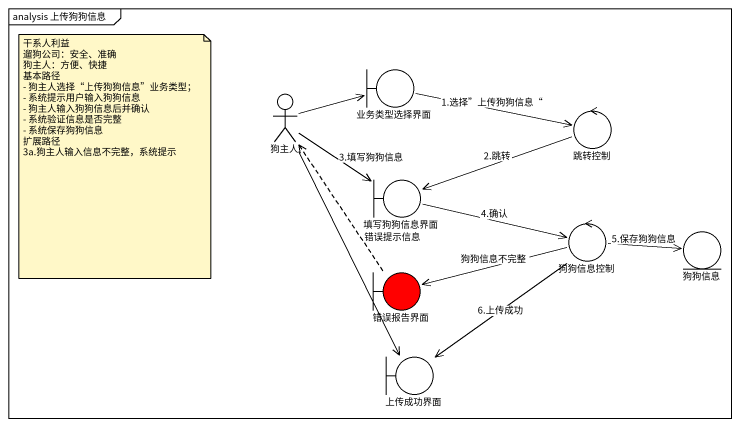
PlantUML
@startuml
mainframe analysis 上传狗狗信息
boundary 业务类型选择界面
actor 狗主人
control 跳转控制
boundary 填写狗狗信息界面
control 狗狗信息控制
entity 狗狗信息
boundary 错误报告界面 #FF0000
boundary 上传成功界面
业务类型选择界面 -right-> 跳转控制 : 1.选择”上传狗狗信息“
狗主人 -right-> 业务类型选择界面
狗主人 --> 填写狗狗信息界面 : 3.填写狗狗信息
狗主人 --> 上传成功界面
跳转控制 -left-> 填写狗狗信息界面 : 2.跳转
填写狗狗信息界面 -right-> 狗狗信息控制 : 4.确认
狗狗信息控制 -right-> 狗狗信息 : 5.保存狗狗信息
狗狗信息控制 -left-> 错误报告界面 : 狗狗信息不完整
狗狗信息控制 --> 上传成功界面 : 6.上传成功
错误报告界面 .up.> 狗主人 : 错误提示信息
note as N1
  干系人利益
  遛狗公司：安全、准确
  狗主人：方便、快捷
  基本路径
  - 狗主人选择“上传狗狗信息”业务类型；
  - 系统提示用户输入狗狗信息
  - 狗主人输入狗狗信息后并确认
  - 系统验证信息是否完整
  - 系统保存狗狗信息
  扩展路径
  3a.狗主人输入信息不完整，系统提示
end note
@enduml
